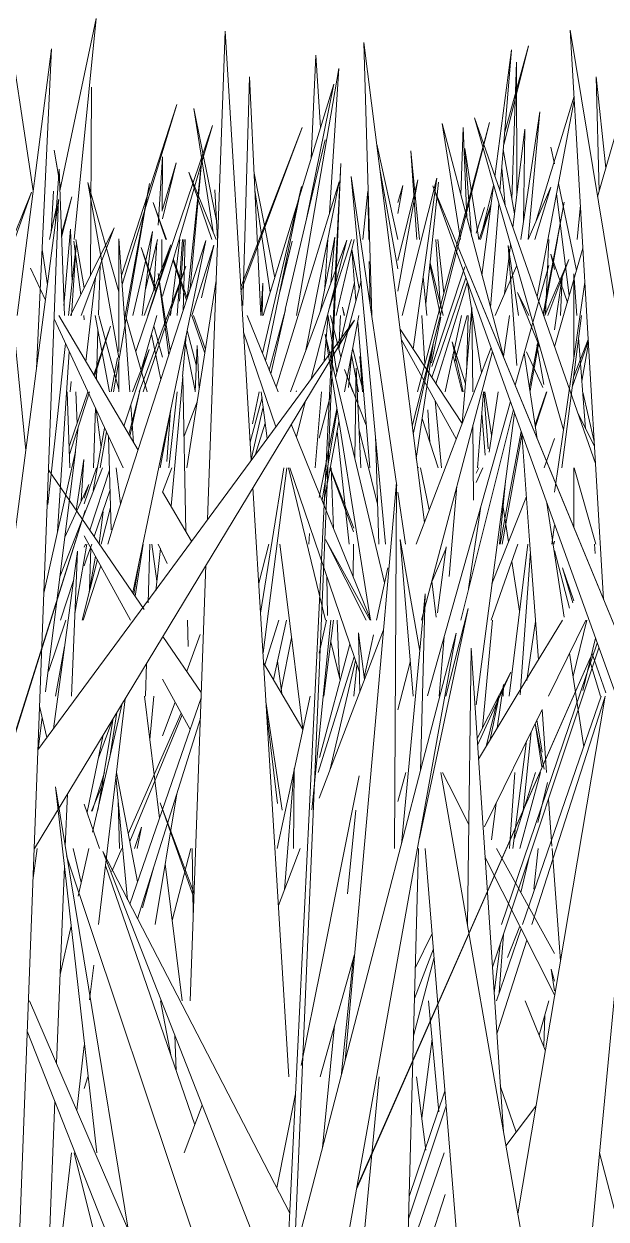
# Model space of a CAD drawing. Header units: millimetres. Extents: x -10020 to 20888, y -4665 to 12339.
# Drawn here: x 1482.67 to 1503.78, y 3072.4 to 3115.72 of the extents above; entities that cross this region are included whole.
import ezdxf

# ---------------------------------------------------------------- set-up
doc = ezdxf.new("R2010")
doc.units = ezdxf.units.MM
doc.layers.add('G-IMPT', color=8, linetype='Continuous', lineweight=9)

# ---------------------------------------------------------------- blocks, each defined once
blk = doc.blocks.new('Grass Array - 25_dwg-V18-West')
at = {"layer": 'G-IMPT'}
for p, q in [((1493.97, 3106.777), (1494.159, 3110.659)), ((1494.041, 3107.901), (1494.159, 3110.659)), ((1501.496, 3105.197), (1502.257, 3109.254)), ((1501.514, 3105.148), (1502.257, 3109.254)), ((1491.946, 3105.994), (1492.402, 3107.84)), ((1491.954, 3106.031), (1492.402, 3107.84)), ((1501, 3102.551), (1501.302, 3104.161)), ((1501.02, 3102.42), (1501.325, 3104.109)), ((1484.349, 3102.383), (1484.386, 3102.758)), ((1484.35, 3102.383), (1484.386, 3102.758))]:
    blk.add_line(p, q, dxfattribs=at)
blk = doc.blocks.new('Grass Array - 25_dwg-V19-West')
at = {"layer": 'G-IMPT'}
for p, q in [((1489.33, 3097.754), (1489.968, 3115.453)), ((1490.701, 3103.416), (1489.968, 3115.453)), ((1502.477, 3115.485), (1505.088, 3099.624)), ((1502.477, 3115.485), (1503.181, 3103.455)), ((1482.431, 3105.142), (1483.676, 3114.807)), ((1483.128, 3103.223), (1483.676, 3114.807)), ((1495.002, 3115.046), (1497.191, 3097.643)), ((1495.002, 3115.046), (1495.292, 3105.142)), ((1495.292, 3105.142), (1495.002, 3115.046)), ((1500.347, 3114.772), (1499.746, 3110.189)), ((1500.347, 3114.772), (1499.93, 3109.664)), ((1503.471, 3109.448), (1504.932, 3114.546)), ((1492.55, 3105.142), (1494.093, 3114.101)), ((1493.757, 3108.853), (1494.093, 3114.101)), ((1500.689, 3107.901), (1501.381, 3112.525)), ((1500.949, 3107.901), (1501.381, 3112.525)), ((1496.752, 3101.13), (1499.556, 3112.144)), ((1496.941, 3102.383), (1499.556, 3112.144)), ((1500.054, 3103.659), (1497.83, 3112.109)), ((1498.5, 3107.901), (1497.83, 3112.109)), ((1502.232, 3100.997), (1499.002, 3112.309)), ((1503.395, 3099.781), (1499.002, 3112.309)), ((1486.731, 3103.838), (1489.511, 3112.037)), ((1487.703, 3105.846), (1489.511, 3112.037)), ((1490.543, 3106.011), (1492.76, 3111.966)), ((1490.543, 3106.169), (1492.76, 3111.966)), ((1492.149, 3105.36), (1493.597, 3111.512)), ((1498.657, 3111.201), (1498.905, 3108.026)), ((1498.657, 3111.201), (1499.171, 3107.901)), ((1499.171, 3107.901), (1498.657, 3111.201)), ((1488.587, 3105.753), (1489.141, 3110.942)), ((1488.706, 3106.123), (1489.141, 3110.942)), ((1496.915, 3107.901), (1496.706, 3111.113)), ((1497.016, 3107.901), (1496.706, 3111.113)), ((1483.946, 3110.455), (1483.803, 3108.384)), ((1483.946, 3110.455), (1484.14, 3105.142)), ((1488.655, 3110.346), (1489.488, 3107.901)), ((1488.655, 3110.346), (1489.647, 3107.901)), ((1491.53, 3048.921), (1494.159, 3110.659)), ((1493.607, 3099.29), (1494.159, 3110.659)), ((1486.118, 3106.003), (1484.994, 3109.971)), ((1486.119, 3103.614), (1484.994, 3109.971)), ((1485.917, 3102.383), (1487.23, 3109.934)), ((1486.35, 3105.142), (1487.23, 3109.934)), ((1491.82, 3102.549), (1494.106, 3109.991)), ((1492.899, 3103.894), (1494.106, 3109.991)), ((1496.19, 3098.979), (1494.538, 3110.185)), ((1495.787, 3096.865), (1494.538, 3110.185)), ((1496.224, 3106.029), (1496.958, 3110.061)), ((1496.224, 3107.14), (1496.958, 3110.061)), ((1496.391, 3105.142), (1497.643, 3110.12)), ((1496.785, 3103.925), (1497.643, 3110.12)), ((1497.24, 3105.582), (1497.709, 3109.979)), ((1476.785, 3094.439), (1482.954, 3109.615)), ((1478.938, 3098.448), (1482.954, 3109.615)), ((1489.6, 3109.699), (1489.696, 3107.91)), ((1491.318, 3103.785), (1492.734, 3109.82)), ((1491.433, 3103.501), (1492.734, 3109.82)), ((1497.502, 3109.842), (1506.996, 3083.426)), ((1497.502, 3109.842), (1501.956, 3099.047)), ((1506.839, 3087.21), (1497.502, 3109.842)), ((1499.702, 3109.858), (1499.277, 3106.613)), ((1475.968, 3048.485), (1483.93, 3109.353)), ((1483.515, 3098.292), (1483.93, 3109.353)), ((1499.615, 3109.195), (1499.172, 3107.901)), ((1499.172, 3107.901), (1499.615, 3109.195)), ((1499.603, 3109.104), (1499.23, 3107.901)), ((1499.892, 3109.194), (1499.585, 3105.44)), ((1501.496, 3105.197), (1502.257, 3109.254)), ((1501.514, 3105.148), (1502.257, 3109.254)), ((1484.365, 3105.142), (1485.943, 3108.319)), ((1484.752, 3105.142), (1485.943, 3108.319)), ((1485.879, 3097.382), (1489.272, 3107.871)), ((1486.118, 3103.844), (1486.117, 3107.92)), ((1486.516, 3102.383), (1486.117, 3107.92)), ((1486.617, 3095.105), (1489.272, 3107.871)), ((1491.946, 3105.994), (1492.402, 3107.84)), ((1491.954, 3106.031), (1492.402, 3107.84)), ((1492.338, 3102.383), (1494.378, 3107.873)), ((1493.091, 3102.861), (1494.378, 3107.873)), ((1493.41, 3105.269), (1493.942, 3107.981)), ((1493.584, 3106.156), (1493.696, 3107.901)), ((1493.739, 3105.387), (1494.549, 3107.901)), ((1493.8, 3106.32), (1493.942, 3107.981)), ((1493.997, 3105.142), (1494.645, 3107.901)), ((1484.572, 3107.711), (1484.29, 3105.142)), ((1484.29, 3105.142), (1484.572, 3107.711)), ((1484.572, 3107.711), (1484.405, 3105.142)), ((1494.709, 3105.69), (1494.556, 3107.525)), ((1494.823, 3106.121), (1494.559, 3107.534)), ((1500.609, 3105.142), (1500.225, 3107.682)), ((1500.543, 3103.337), (1500.225, 3107.682)), ((1502.374, 3105.622), (1501.776, 3107.365)), ((1501.904, 3106.81), (1501.776, 3107.365)), ((1501.912, 3104.011), (1502.939, 3107.591)), ((1482.74, 3100.256), (1482.063, 3107.138)), ((1482.916, 3106.867), (1483.453, 3105.707)), ((1483.453, 3105.707), (1482.916, 3106.867)), ((1485.376, 3105.172), (1485.434, 3106.96)), ((1486.855, 3102.383), (1488.538, 3106.931)), ((1486.999, 3102.383), (1488.538, 3106.931)), ((1501.703, 3106.958), (1500.48, 3102.622)), ((1501.559, 3105.142), (1502.424, 3107.176)), ((1501.667, 3105.142), (1502.424, 3107.176)), ((1484.916, 3103.478), (1485.266, 3106.513)), ((1487.924, 3103.704), (1487.538, 3106.67)), ((1487.979, 3103.875), (1487.538, 3106.67)), ((1497.283, 3105.142), (1497.147, 3106.544)), ((1498.697, 3106.517), (1497.458, 3102.901)), ((1497.458, 3102.901), (1498.697, 3106.517)), ((1501.904, 3104.622), (1502.185, 3106.556)), ((1502.128, 3105.142), (1502.185, 3106.556)), ((1502.607, 3103.576), (1502.603, 3106.659)), ((1502.72, 3105.142), (1502.603, 3106.659)), ((1488.581, 3099.624), (1489.642, 3106.42)), ((1493.969, 3102.905), (1494.894, 3106.387)), ((1498.747, 3106.343), (1497.609, 3102.671)), ((1499.266, 3103.085), (1498.738, 3106.403)), ((1501.904, 3098.747), (1503.011, 3106.357)), ((1500.981, 3105.142), (1500.561, 3105.98)), ((1501.384, 3103.965), (1500.561, 3105.98)), ((1483.934, 3105.142), (1486.812, 3100.266)), ((1485.262, 3105.142), (1485.774, 3102.383)), ((1485.774, 3102.383), (1485.262, 3105.142)), ((1485.385, 3105.142), (1486.119, 3102.46)), ((1487.144, 3102.383), (1486.362, 3105.142)), ((1486.935, 3103.216), (1487.497, 3105.142)), ((1490.767, 3105.142), (1491.887, 3102.383)), ((1492.151, 3105.36), (1491.569, 3103.166)), ((1492.151, 3105.36), (1491.621, 3103.037)), ((1493.561, 3103.498), (1493.7, 3105.142)), ((1494.165, 3103.642), (1493.791, 3105.142)), ((1494.3, 3102.383), (1494.82, 3105.142)), ((1497.208, 3103.381), (1497.094, 3105.142)), ((1498.563, 3101.241), (1498.917, 3105.435)), ((1498.943, 3102.383), (1498.917, 3105.435)), ((1500.054, 3103.657), (1500.276, 3105.142)), ((1502.173, 3099.624), (1502.884, 3105.142)), ((1483.052, 3085.829), (1494.652, 3104.98)), ((1483.768, 3105.028), (1486.269, 3099.624)), ((1486.269, 3099.624), (1483.768, 3105.028)), ((1485.203, 3102.993), (1485.812, 3104.766)), ((1485.23, 3102.946), (1485.812, 3104.766)), ((1487.428, 3095.172), (1494.652, 3104.98)), ((1494.012, 3103.067), (1493.699, 3105.122)), ((1495.213, 3099.624), (1494.774, 3104.901)), ((1485.301, 3102.826), (1485.359, 3104.62)), ((1488.418, 3102.932), (1488.551, 3104.406)), ((1490.632, 3104.543), (1491.802, 3101.111)), ((1495.22, 3094.172), (1493.593, 3104.473)), ((1495.75, 3095.462), (1493.593, 3104.473)), ((1496.31, 3104.647), (1498.558, 3101.227)), ((1496.355, 3104.286), (1498.347, 3100.674)), ((1503.133, 3104.272), (1502.597, 3102.913)), ((1502.597, 3102.913), (1503.133, 3104.272)), ((1503.036, 3101.043), (1502.781, 3104.344)), ((1484.18, 3104.137), (1483.539, 3098.292)), ((1483.539, 3098.292), (1484.18, 3104.137)), ((1484.32, 3103.834), (1483.897, 3097.321)), ((1487.211, 3103.92), (1486.299, 3101.135)), ((1487.211, 3103.92), (1486.609, 3102.383)), ((1488.877, 3102.383), (1488.949, 3104.055)), ((1489.026, 3102.474), (1488.949, 3104.055)), ((1497.499, 3104.063), (1496.789, 3100.841)), ((1496.894, 3096.865), (1499.608, 3103.982)), ((1497.511, 3104.111), (1496.899, 3099.964)), ((1497.084, 3094.106), (1499.66, 3103.838)), ((1498.684, 3102.669), (1498.197, 3104.197)), ((1498.598, 3102.383), (1498.197, 3104.197)), ((1501, 3102.551), (1501.303, 3104.165)), ((1501.02, 3102.42), (1501.325, 3104.109)), ((1503.135, 3104.233), (1502.55, 3102.55)), ((1502.903, 3102.768), (1503.14, 3104.145)), ((1485.843, 3102.383), (1486.068, 3103.612)), ((1486.119, 3102.383), (1486.119, 3103.543)), ((1490.701, 3103.416), (1490.915, 3099.906)), ((1494.947, 3102.383), (1494.851, 3103.658)), ((1501.282, 3100.678), (1500.812, 3103.797)), ((1503.683, 3094.859), (1503.181, 3103.455)), ((1494.594, 3102.383), (1494.297, 3103.194)), ((1495.084, 3101.167), (1494.297, 3103.194)), ((1494.667, 3099.988), (1494.715, 3103.234)), ((1494.889, 3099.624), (1494.715, 3103.234)), ((1484.349, 3102.383), (1484.386, 3102.758)), ((1484.35, 3102.383), (1484.386, 3102.758)), ((1488.01, 3098.236), (1488.438, 3102.932)), ((1488.547, 3097.326), (1488.438, 3102.932)), ((1484.241, 3102.383), (1484.342, 3099.624)), ((1484.313, 3100.404), (1484.993, 3102.383)), ((1484.324, 3100.112), (1485.05, 3102.383)), ((1486.477, 3100.833), (1486.878, 3102.428)), ((1486.513, 3100.772), (1486.878, 3102.428)), ((1487.931, 3099.624), (1488.226, 3102.383)), ((1491.306, 3102.174), (1490.876, 3100.552)), ((1490.964, 3101.224), (1491.203, 3102.383)), ((1491.488, 3100.684), (1491.28, 3102.383)), ((1492.547, 3102.383), (1492.553, 3102.421)), ((1492.548, 3102.383), (1492.553, 3102.421)), ((1493.232, 3099.624), (1493.466, 3102.383)), ((1493.383, 3100.702), (1493.83, 3102.383)), ((1499.336, 3102.383), (1499.111, 3099.624)), ((1499.345, 3102.383), (1499.507, 3100.311)), ((1499.628, 3100.811), (1499.378, 3102.383)), ((1499.535, 3100.191), (1499.863, 3102.383)), ((1501.206, 3101.182), (1501.62, 3102.383)), ((1501.215, 3101.126), (1501.629, 3102.383)), ((1503.349, 3100.58), (1502.934, 3102.369)), ((1485.198, 3099.624), (1485.268, 3101.787)), ((1486.648, 3100.543), (1486.55, 3101.903)), ((1487.619, 3099.624), (1487.995, 3101.732)), ((1488.48, 3100.776), (1488.955, 3102.019)), ((1491.347, 3101.835), (1490.913, 3099.932)), ((1492.55, 3100.751), (1492.887, 3102.067)), ((1494.022, 3101.761), (1493.383, 3098.547)), ((1493.383, 3098.547), (1494.022, 3101.761)), ((1494.027, 3101.725), (1493.484, 3098.45)), ((1500.312, 3102.024), (1497.306, 3091.364)), ((1497.392, 3100.546), (1497.316, 3101.726)), ((1497.816, 3099.624), (1497.58, 3102.065)), ((1498.508, 3094.106), (1500.416, 3101.735)), ((1491.074, 3100.122), (1491.419, 3101.247)), ((1493.535, 3098.324), (1494.095, 3101.296)), ((1497.112, 3101.41), (1497.691, 3099.624)), ((1499.064, 3091.04), (1500.457, 3101.621)), ((1499.271, 3101.593), (1499.396, 3100.087)), ((1503.359, 3100.398), (1502.76, 3101.594)), ((1484.472, 3099.624), (1484.644, 3101.112)), ((1485.185, 3098.804), (1485.601, 3101.067)), ((1485.437, 3099.624), (1485.664, 3100.931)), ((1492.365, 3101.205), (1493.103, 3099.388)), ((1494.462, 3096.865), (1494.027, 3100.938)), ((1495.492, 3098.31), (1494.823, 3100.999)), ((1498.976, 3098.448), (1498.953, 3101.168)), ((1500.013, 3096.865), (1500.728, 3100.809)), ((1500.241, 3098.504), (1500.699, 3100.947)), ((1500.994, 3097.165), (1500.722, 3100.882)), ((1485.834, 3097.382), (1485.745, 3100.757)), ((1495.535, 3096.865), (1495.42, 3100.78)), ((1495.535, 3096.865), (1495.42, 3100.78)), ((1501.904, 3100.692), (1501.533, 3099.624)), ((1483.395, 3095.088), (1484.549, 3100.216)), ((1483.457, 3091.508), (1484.549, 3100.216)), ((1487.036, 3094.495), (1483.562, 3099.555)), ((1485.528, 3099.624), (1483.979, 3095.673)), ((1484.574, 3098.082), (1484.844, 3099.932)), ((1484.753, 3098.43), (1484.844, 3099.932)), ((1484.862, 3098.326), (1485.303, 3099.624)), ((1485.777, 3099.541), (1485.065, 3097.366)), ((1486.181, 3098.315), (1486.018, 3099.624)), ((1487.703, 3098.745), (1488.039, 3099.624)), ((1491.253, 3094.358), (1492.102, 3099.624)), ((1491.351, 3092.915), (1492.199, 3099.624)), ((1493.609, 3094.106), (1492.27, 3099.624)), ((1492.309, 3099.624), (1494.835, 3092.216)), ((1494.627, 3097.301), (1493.769, 3099.624)), ((1494.629, 3097.433), (1493.776, 3099.624)), ((1493.898, 3097.429), (1493.812, 3099.624)), ((1497.056, 3099.624), (1497.366, 3098.102)), ((1499.308, 3099.624), (1499.064, 3099.098)), ((1499.163, 3099.624), (1499.064, 3099.428)), ((1502.614, 3097.451), (1502.611, 3099.624)), ((1502.624, 3099.624), (1503.411, 3096.865)), ((1493.607, 3099.29), (1491.116, 3048)), ((1495.247, 3094.106), (1493.103, 3099.388)), ((1495.365, 3089.888), (1496.186, 3099.098)), ((1496.113, 3085.829), (1496.186, 3099.098)), ((1499.919, 3096.865), (1500.131, 3099.145)), ((1484.16, 3097.113), (1485.022, 3099.026)), ((1484.862, 3098.522), (1485.022, 3099.026)), ((1485.223, 3097.136), (1485.796, 3098.828)), ((1487.703, 3098.756), (1488.755, 3096.973)), ((1490.976, 3098.911), (1492.277, 3077.552)), ((1496.224, 3098.748), (1496.501, 3096.865)), ((1498.094, 3095.693), (1498.37, 3098.965)), ((1506.839, 3087.21), (1501.956, 3099.047)), ((1483.515, 3098.292), (1481.627, 3048)), ((1498.796, 3095.258), (1499.241, 3098.226)), ((1500.89, 3098.587), (1499.64, 3095.419)), ((1499.64, 3095.419), (1500.89, 3098.587)), ((1500.241, 3098.504), (1499.933, 3096.865)), ((1500.043, 3098.201), (1500.243, 3096.946)), ((1502.258, 3094.215), (1501.635, 3098.342)), ((1469.196, 3048), (1484.893, 3098.076)), ((1482.141, 3089.343), (1484.893, 3098.076)), ((1485.399, 3096.88), (1485.548, 3098.025)), ((1485.478, 3096.865), (1485.813, 3098.194)), ((1485.879, 3097.382), (1485.712, 3096.865)), ((1501.817, 3096.865), (1501.904, 3097.544)), ((1486.534, 3094.106), (1484.862, 3097.163)), ((1493.029, 3097.241), (1492.997, 3096.865)), ((1495.075, 3094.106), (1493.605, 3097.029)), ((1495.221, 3094.106), (1493.605, 3097.029)), ((1496.319, 3097.03), (1497.025, 3092.976)), ((1496.319, 3097.03), (1496.779, 3091.347)), ((1500.994, 3097.165), (1501.323, 3092.668)), ((1501.904, 3096.969), (1501.886, 3096.865)), ((1483.745, 3090.17), (1484.611, 3096.606)), ((1484.397, 3091.347), (1484.611, 3096.606)), ((1484.519, 3094.348), (1484.957, 3096.865)), ((1484.901, 3096.865), (1484.862, 3096.748)), ((1484.96, 3096.359), (1485.132, 3096.865)), ((1485.105, 3096.719), (1485.057, 3095.214)), ((1486.704, 3094.978), (1487.001, 3096.865)), ((1487.176, 3094.737), (1487.236, 3096.865)), ((1487.31, 3096.865), (1487.492, 3095.514)), ((1487.456, 3095.172), (1487.62, 3096.706)), ((1487.546, 3096.865), (1487.871, 3096.162)), ((1487.703, 3096.526), (1487.546, 3096.865)), ((1491.187, 3095.442), (1491.552, 3096.865)), ((1492.213, 3094.771), (1491.957, 3096.865)), ((1494.604, 3095.691), (1494.621, 3096.865)), ((1497.461, 3095.496), (1497.978, 3096.714)), ((1497.671, 3094.376), (1497.985, 3096.764)), ((1500.574, 3096.865), (1499.615, 3094.106)), ((1500.265, 3091.347), (1500.939, 3096.865)), ((1500.669, 3091.397), (1501.036, 3096.593)), ((1502.454, 3094.54), (1501.904, 3096.628)), ((1503.386, 3096.517), (1503.359, 3096.865)), ((1484.784, 3094.106), (1485.336, 3096.298)), ((1485.457, 3096.076), (1484.819, 3094.106)), ((1484.96, 3096.359), (1484.862, 3096.07)), ((1485.043, 3095.135), (1485.268, 3096.421)), ((1486.658, 3095.045), (1486.877, 3096.351)), ((1488.701, 3080.311), (1489.27, 3096.095)), ((1500.356, 3096.236), (1500.642, 3094.434)), ((1493.678, 3094.271), (1493.65, 3095.691)), ((1495.458, 3094.106), (1495.868, 3096.007)), ((1502.613, 3094.803), (1502.198, 3096.003)), ((1502.572, 3094.736), (1502.198, 3096.003)), ((1487.428, 3095.172), (1483.181, 3089.405)), ((1484.469, 3095.545), (1483.997, 3094.106)), ((1497.458, 3095.518), (1497.621, 3094.219)), ((1492.213, 3094.771), (1492.779, 3090.153)), ((1496.359, 3085.991), (1497.224, 3095.058)), ((1497.052, 3088.657), (1497.224, 3095.058)), ((1497.012, 3086.208), (1498.78, 3094.526)), ((1497.968, 3091.347), (1498.78, 3094.526)), ((1484.198, 3094.106), (1483.568, 3092.243)), ((1488.628, 3093.149), (1488.609, 3094.106)), ((1491.406, 3092.48), (1491.909, 3094.106)), ((1491.716, 3091.956), (1492.193, 3094.106)), ((1493.109, 3087.227), (1493.803, 3094.106)), ((1493.383, 3092.909), (1493.642, 3094.106)), ((1493.552, 3091.347), (1493.9, 3094.106)), ((1494.111, 3092.037), (1494.029, 3094.106)), ((1499.299, 3090.205), (1499.662, 3094.106)), ((1501.222, 3094.052), (1500.911, 3091.917)), ((1501.054, 3092.223), (1502.192, 3094.106)), ((1501.689, 3091.347), (1503.041, 3094.106)), ((1502.582, 3092.069), (1503.076, 3094.106)), ((1489.104, 3091.483), (1487.708, 3093.516)), ((1489.067, 3093.579), (1488.575, 3092.253)), ((1492.001, 3091.583), (1492.374, 3093.462)), ((1492.436, 3070.901), (1498.345, 3093.632)), ((1495.71, 3093.76), (1493.383, 3087.658)), ((1495.021, 3091.952), (1494.8, 3093.644)), ((1494.852, 3091.509), (1494.8, 3093.644)), ((1495.011, 3092.028), (1495.343, 3093.572)), ((1496.851, 3085.308), (1498.345, 3093.632)), ((1497.726, 3091.347), (1497.908, 3093.5)), ((1503.394, 3093.45), (1502.931, 3091.557)), ((1484.145, 3093.144), (1483.815, 3091.347)), ((1494.489, 3093.232), (1493.387, 3089.123)), ((1494.138, 3091.924), (1493.8, 3093.317)), ((1498.776, 3084.942), (1498.882, 3093.094)), ((1500.056, 3075.562), (1498.882, 3093.094)), ((1503.52, 3093.097), (1499.657, 3081.522)), ((1499.988, 3083.07), (1503.457, 3093.274)), ((1491.863, 3092.62), (1492.019, 3091.441)), ((1493.342, 3088.588), (1494.646, 3092.77)), ((1493.781, 3088.701), (1494.689, 3092.643)), ((1494.727, 3073.478), (1503.219, 3092.752)), ((1496.224, 3090.856), (1496.679, 3092.577)), ((1499.707, 3084.798), (1503.219, 3092.752)), ((1502.968, 3089.511), (1502.455, 3092.911)), ((1503.574, 3091.347), (1503.194, 3092.632)), ((1503.764, 3091.476), (1503.264, 3092.921)), ((1487.081, 3091.347), (1487.115, 3092.536)), ((1491.363, 3092.553), (1492.785, 3090.143)), ((1494.63, 3091.347), (1494.747, 3092.474)), ((1499.101, 3089.815), (1500.32, 3092.217)), ((1499.117, 3089.576), (1500.32, 3092.217)), ((1501.054, 3092.223), (1499.151, 3089.072)), ((1488.701, 3090.144), (1487.703, 3091.969)), ((1499.825, 3090.189), (1500.064, 3091.768)), ((1500.045, 3091.347), (1500.064, 3091.768)), ((1487.591, 3086.929), (1487.044, 3091.347)), ((1487.239, 3089.776), (1487.382, 3091.347)), ((1489.097, 3091.292), (1488.387, 3089.236)), ((1492.129, 3087.109), (1493.046, 3091.347)), ((1499.427, 3089.528), (1499.884, 3091.347)), ((1499.578, 3089.779), (1499.902, 3091.347)), ((1503.742, 3091.347), (1500.573, 3072.592)), ((1501.09, 3083.07), (1503.735, 3091.3)), ((1502.807, 3089.043), (1503.6, 3091.347)), ((1483.51, 3089.851), (1483.241, 3090.991)), ((1485.165, 3086.416), (1486.235, 3091.083)), ((1485.378, 3083.07), (1486.34, 3091.258)), ((1488.159, 3091.135), (1487.703, 3089.907)), ((1492.033, 3087.216), (1491.448, 3091.162)), ((1499.368, 3086.611), (1501.455, 3090.869)), ((1501.455, 3090.869), (1501.621, 3088.588)), ((1483.196, 3089.425), (1483.34, 3090.572)), ((1485.905, 3090.538), (1485.35, 3087.221)), ((1485.372, 3089.113), (1485.91, 3090.547)), ((1485.773, 3089.068), (1486.04, 3090.761)), ((1488.376, 3090.738), (1486.458, 3086.366)), ((1488.409, 3090.678), (1486.514, 3086.08)), ((1489.07, 3090.538), (1486.792, 3083.282)), ((1491.862, 3087.464), (1491.476, 3090.693)), ((1501.27, 3090.491), (1501.456, 3089.317)), ((1501.057, 3090.057), (1500.773, 3087.192)), ((1501.453, 3088.79), (1501.204, 3090.356)), ((1501.529, 3088.699), (1501.205, 3090.36)), ((1484.962, 3087.143), (1485.544, 3089.944)), ((1495.365, 3089.888), (1494.318, 3078.14)), ((1500.393, 3085.829), (1500.896, 3089.73)), ((1486.517, 3083.815), (1488.387, 3089.236)), ((1492.116, 3084.335), (1492.47, 3088.727)), ((1492.443, 3085.829), (1492.47, 3088.727)), ((1502.807, 3089.043), (1500.753, 3083.07)), ((1485.121, 3087.181), (1485.6, 3088.312)), ((1485.149, 3087.181), (1485.594, 3088.588)), ((1486.01, 3088.449), (1486.434, 3083.974)), ((1486.434, 3083.974), (1486.01, 3088.449)), ((1486.03, 3088.588), (1486.795, 3084.621)), ((1493.433, 3081.494), (1494.828, 3088.465)), ((1496.523, 3088.588), (1496.224, 3087.527)), ((1497.789, 3088.588), (1500.67, 3072.034)), ((1498.076, 3088.139), (1497.851, 3088.588)), ((1500.47, 3088.588), (1500.275, 3085.829)), ((1500.453, 3086.197), (1501.222, 3088.588)), ((1501.398, 3088.588), (1500.657, 3085.829)), ((1501.068, 3048.487), (1504.844, 3088.588)), ((1485.01, 3080.807), (1483.82, 3088.063)), ((1485.313, 3074.793), (1483.82, 3088.063)), ((1484.175, 3085.903), (1484.252, 3087.811)), ((1487.436, 3083.07), (1488.212, 3087.804)), ((1498.076, 3088.139), (1498.799, 3086.704)), ((1501.298, 3086.771), (1501.649, 3088.217)), ((1485.213, 3086.416), (1484.862, 3087.432)), ((1486.095, 3087.549), (1486.141, 3085.829)), ((1488.841, 3084.195), (1487.61, 3087.485)), ((1488.836, 3084.05), (1487.61, 3087.485)), ((1499.628, 3086.141), (1499.791, 3087.474)), ((1501.692, 3087.62), (1501.817, 3085.913)), ((1492.129, 3087.109), (1491.853, 3085.829)), ((1494.406, 3084.185), (1494.705, 3087.219)), ((1486.68, 3085.829), (1486.936, 3086.599)), ((1486.774, 3085.829), (1486.936, 3086.599)), ((1485.213, 3086.416), (1485.415, 3085.829)), ((1483.16, 3085.829), (1483.003, 3084.665)), ((1484.748, 3084.596), (1484.458, 3085.829)), ((1484.635, 3084.098), (1485.031, 3085.829)), ((1488.949, 3079.112), (1485.529, 3085.724)), ((1490.899, 3072.034), (1485.529, 3085.724)), ((1486.223, 3085.829), (1485.857, 3084.996)), ((1488.051, 3083.222), (1488.72, 3085.829)), ((1488.77, 3085.829), (1488.815, 3083.482)), ((1492.686, 3085.829), (1491.899, 3083.764)), ((1496.976, 3085.829), (1496.013, 3049.962)), ((1499.064, 3063.085), (1497.225, 3085.829)), ((1501.904, 3082.027), (1499.801, 3085.829)), ((1501.164, 3084.353), (1501.317, 3085.829)), ((1501.823, 3085.829), (1502.121, 3081.753)), ((1484.221, 3085.558), (1490.409, 3067.078)), ((1485.629, 3085.209), (1488.868, 3075.816)), ((1488.411, 3080.311), (1487.797, 3085.272)), ((1496.851, 3085.308), (1491.992, 3058.239)), ((1499.388, 3085.532), (1501.904, 3080.53)), ((1500.683, 3084.234), (1501.004, 3085.558)), ((1483.854, 3078.044), (1484.145, 3085.178)), ((1486.977, 3083.674), (1487.383, 3085.164)), ((1499.707, 3084.798), (1494.741, 3073.552)), ((1498.776, 3084.942), (1498.751, 3083.07)), ((1484.388, 3083.021), (1483.985, 3081.264)), ((1496.859, 3081.49), (1497.474, 3082.745)), ((1500.702, 3082.921), (1499.804, 3080.311)), ((1500.055, 3082.716), (1499.906, 3080.609)), ((1500.657, 3083.01), (1500.209, 3081.883)), ((1496.83, 3080.394), (1497.519, 3082.188)), ((1499.719, 3080.597), (1499.952, 3082.406)), ((1499.818, 3079.113), (1500.909, 3082.508)), ((1494.661, 3081.984), (1493.411, 3077.552)), ((1494.169, 3077.567), (1494.611, 3081.807)), ((1496.793, 3079.034), (1497.545, 3081.874)), ((1485.057, 3080.344), (1485.205, 3081.598)), ((1493.433, 3081.494), (1492.727, 3077.965)), ((1501.904, 3081.022), (1501.791, 3081.453)), ((1501.904, 3080.664), (1501.791, 3081.453)), ((1485.01, 3080.807), (1486.449, 3072.034)), ((1489.48, 3065.012), (1482.875, 3080.311)), ((1487.625, 3080.311), (1488.014, 3078.292)), ((1497.718, 3076.279), (1497.34, 3080.311)), ((1501.575, 3078.52), (1500.847, 3080.311)), ((1501.356, 3079.059), (1501.703, 3080.311)), ((1501.517, 3078.662), (1501.557, 3079.784)), ((1482.798, 3079.203), (1489.971, 3060.998)), ((1493.498, 3074.988), (1493.935, 3079.41)), ((1488.196, 3077.765), (1488.14, 3079.068)), ((1488.949, 3079.112), (1492.311, 3072.612)), ((1497.094, 3076.068), (1497.47, 3078.925)), ((1484.587, 3076.346), (1484.862, 3078.689)), ((1484.994, 3077.552), (1484.862, 3077.134)), ((1494.238, 3063.757), (1495.554, 3077.552)), ((1496.9, 3077.552), (1497.246, 3074.897)), ((1496.637, 3073.211), (1497.936, 3077.033)), ((1499.944, 3077.228), (1500.517, 3075.547)), ((1482.727, 3050.434), (1483.798, 3076.666)), ((1492.521, 3076.933), (1491.839, 3073.524)), ((1489.138, 3076.524), (1488.478, 3074.793)), ((1497.98, 3076.497), (1496.616, 3072.411)), ((1500.144, 3075.055), (1501.232, 3076.491)), ((1483.431, 3066.516), (1484.404, 3074.793)), ((1485.877, 3069.275), (1484.501, 3074.793)), ((1497.906, 3074.793), (1496.957, 3072.034)), ((1504.723, 3070.323), (1503.545, 3074.793)), ((1496.656, 3069.275), (1497.947, 3073.291))]:
    blk.add_line(p, q, dxfattribs=at)
blk = doc.blocks.new('Grass Array - Grass Array-439229-West')
for name in ['Grass Array - 25_dwg-V19-West', 'Grass Array - 25_dwg-V18-West']:
    blk.add_blockref(name, (0, 0))
blk = doc.blocks.new('Grass Array - Grass Array-V20-West')
blk.add_blockref('Grass Array - 25_dwg-V18-West', (0, 0))
blk.add_blockref('Grass Array - 25_dwg-V18-West', (0, 0))
blk = doc.blocks.new('Grass Array - 25_dwg-V26-West')
at = {"layer": 'G-IMPT'}
for p, q in [((1493.97, 3106.777), (1494.159, 3110.659)), ((1494.041, 3107.901), (1494.159, 3110.659)), ((1501.604, 3105.647), (1502.012, 3107.901)), ((1501.611, 3105.811), (1502.003, 3107.901))]:
    blk.add_line(p, q, dxfattribs=at)
blk = doc.blocks.new('Grass Array - 25_dwg-V27-West')
at = {"layer": 'G-IMPT'}
for p, q in [((1493.97, 3106.777), (1494.159, 3110.659)), ((1494.041, 3107.901), (1494.159, 3110.659)), ((1501.496, 3105.197), (1502.257, 3109.254)), ((1501.514, 3105.148), (1502.257, 3109.254)), ((1501, 3102.551), (1501.302, 3104.161)), ((1501.02, 3102.42), (1501.325, 3104.109))]:
    blk.add_line(p, q, dxfattribs=at)
blk = doc.blocks.new('Grass Array - Grass Array-440235-West')
for name in ['Grass Array - 25_dwg-V27-West', 'Grass Array - 25_dwg-V18-West', 'Grass Array - 25_dwg-V18-West', 'Grass Array - 25_dwg-V18-West', 'Grass Array - 25_dwg-V18-West', 'Grass Array - 25_dwg-V18-West', 'Grass Array - 25_dwg-V18-West', 'Grass Array - 25_dwg-V26-West', 'Grass Array - 25_dwg-V26-West', 'Grass Array - 25_dwg-V26-West']:
    blk.add_blockref(name, (0, 0))
blk = doc.blocks.new('Grass Array - 25_dwg-V23-West')
at = {"layer": 'G-IMPT'}
for p in [(1991.116, 3109.786), (1991.118, 3109.798)]:
    blk.add_line(p, (1990.891, 3111.137), dxfattribs=at)
blk = doc.blocks.new('Grass Array - 25_dwg-V41-West')
at = {"layer": 'G-IMPT'}
for p, q in [((1483.013, 3109.66), (1481.954, 3116.682)), ((1483.975, 3109.663), (1485.293, 3115.907)), ((1484.49, 3107.901), (1485.293, 3115.907)), ((1500.066, 3111.327), (1500.962, 3114.915)), ((1500.103, 3111.786), (1500.962, 3114.915)), ((1493.084, 3110.834), (1493.252, 3114.581)), ((1493.427, 3111.956), (1493.252, 3114.581)), ((1500.365, 3109.346), (1500.534, 3114.323)), ((1500.542, 3109.557), (1500.534, 3114.323)), ((1490.616, 3105.513), (1490.855, 3113.798)), ((1491.259, 3105.142), (1490.855, 3113.798)), ((1503.419, 3113.802), (1503.77, 3110.491)), ((1503.419, 3113.802), (1503.525, 3109.638)), ((1485.083, 3106.588), (1485.125, 3113.419)), ((1491.346, 3105.142), (1493.907, 3113.531)), ((1492.91, 3108.591), (1493.907, 3113.531)), ((1501.228, 3108.544), (1502.617, 3113.091)), ((1501.274, 3105.832), (1502.625, 3112.947)), ((1486.212, 3106.602), (1488.22, 3112.795)), ((1486.236, 3106.271), (1488.22, 3112.795)), ((1489.66, 3108.579), (1488.837, 3112.648)), ((1489.535, 3108.178), (1488.837, 3112.648)), ((1498.515, 3109.507), (1498.599, 3111.957)), ((1498.727, 3108.701), (1498.599, 3111.957)), ((1500.394, 3108.341), (1500.827, 3111.895)), ((1500.78, 3108.512), (1500.827, 3111.895)), ((1496.224, 3107.901), (1495.466, 3111.36)), ((1501.78, 3111.246), (1501.904, 3110.644)), ((1484.001, 3109.786), (1483.776, 3111.137)), ((1484.003, 3109.798), (1483.776, 3111.137)), ((1487.535, 3108.417), (1487.695, 3110.898)), ((1487.684, 3108.925), (1487.695, 3110.898)), ((1500.454, 3108.83), (1500.052, 3111.158)), ((1487.703, 3108.646), (1488.199, 3110.682)), ((1487.703, 3108.989), (1488.199, 3110.682)), ((1496.224, 3106.838), (1495.58, 3110.455)), ((1500.115, 3109.136), (1499.998, 3110.49)), ((1491.764, 3106.51), (1491.018, 3110.306)), ((1502.052, 3109.93), (1502.706, 3106.779)), ((1483.659, 3108.169), (1483.749, 3109.649)), ((1491.604, 3105.988), (1491.047, 3109.694)), ((1494.966, 3107.901), (1495.138, 3109.653)), ((1495.174, 3107.901), (1495.138, 3109.653)), ((1496.224, 3108.839), (1496.407, 3109.856)), ((1496.224, 3109.246), (1496.407, 3109.856)), ((1499.313, 3108.313), (1499.7, 3109.864)), ((1500.951, 3107.901), (1501.771, 3109.803)), ((1501.19, 3107.901), (1501.771, 3109.803)), ((1501.985, 3109.574), (1502.441, 3105.856)), ((1483.603, 3107.901), (1483.851, 3109.078)), ((1484.032, 3108.105), (1484.414, 3109.45)), ((1484.036, 3107.981), (1484.414, 3109.45)), ((1487.82, 3107.901), (1487.359, 3109.247)), ((1487.837, 3107.901), (1487.359, 3109.247)), ((1499.064, 3108.133), (1499.373, 3109.063)), ((1502.848, 3109.142), (1502.734, 3107.901)), ((1484.126, 3105.512), (1484.358, 3108.274)), ((1484.424, 3106.357), (1484.358, 3108.274)), ((1486.62, 3105.142), (1487.341, 3108.195)), ((1486.963, 3105.142), (1487.341, 3108.195)), ((1484.742, 3105.9), (1484.485, 3107.845)), ((1484.862, 3106.152), (1484.56, 3107.901)), ((1487.081, 3106.092), (1487.521, 3107.901)), ((1487.385, 3106.077), (1487.495, 3107.794)), ((1487.671, 3106.611), (1487.678, 3107.901)), ((1487.984, 3105.142), (1488.325, 3107.901)), ((1488.228, 3105.142), (1488.42, 3107.901)), ((1488.31, 3105.666), (1488.477, 3107.901)), ((1488.446, 3105.318), (1488.516, 3107.901)), ((1497.763, 3105.594), (1497.601, 3107.901)), ((1497.897, 3105.952), (1497.682, 3107.901)), ((1501.584, 3105.2), (1501.706, 3107.901)), ((1483.526, 3106.261), (1483.333, 3107.541)), ((1487.486, 3106.065), (1486.924, 3107.612)), ((1487.453, 3105.967), (1486.924, 3107.612)), ((1487.033, 3105.142), (1488, 3107.713)), ((1487.164, 3105.142), (1488, 3107.713)), ((1489.556, 3107.7), (1488.758, 3105.142)), ((1488.758, 3105.142), (1489.556, 3107.7)), ((1489.56, 3107.689), (1489.115, 3105.791)), ((1500.099, 3105.927), (1500.316, 3107.706)), ((1488.571, 3105.705), (1488.081, 3107.139)), ((1488.593, 3105.772), (1488.093, 3107.181)), ((1495.222, 3105.547), (1495.19, 3107.106)), ((1497.771, 3105.142), (1497.389, 3106.982)), ((1497.876, 3105.142), (1497.398, 3107.06)), ((1497.461, 3103.301), (1498.658, 3106.908)), ((1499.761, 3105.142), (1500.536, 3106.938)), ((1491.257, 3105.199), (1491.338, 3106.321)), ((1491.311, 3105.142), (1491.338, 3106.321)), ((1494.091, 3103.938), (1494.655, 3106.341)), ((1484.862, 3104.985), (1484.842, 3105.142)), ((1489.23, 3103.78), (1488.764, 3105.142)), ((1489.251, 3103.916), (1488.816, 3105.142)), ((1494.087, 3103.955), (1494.146, 3105.142)), ((1494.299, 3105.142), (1494.225, 3105.446)), ((1494.282, 3105.142), (1494.225, 3105.446)), ((1497.939, 3102.383), (1498.531, 3105.142)), ((1498.291, 3103.475), (1498.743, 3105.142)), ((1498.713, 3103.016), (1498.779, 3105.142)), ((1487.703, 3103.634), (1487.386, 3104.762)), ((1497.449, 3103.426), (1497.782, 3105.088)), ((1487.64, 3102.825), (1487.303, 3104.476)), ((1488.592, 3104.601), (1488.919, 3103.362)), ((1488.878, 3102.415), (1488.528, 3104.142)), ((1494.934, 3102.549), (1494.593, 3103.941)), ((1501.521, 3102.644), (1501.273, 3104.082)), ((1494.441, 3102.533), (1494.555, 3103.696)), ((1494.802, 3102.383), (1494.551, 3103.716)), ((1498.563, 3102.383), (1498.228, 3103.729)), ((1501.489, 3102.533), (1500.893, 3103.827)), ((1484.599, 3101.236), (1484.56, 3102.383)), ((1485.472, 3100.367), (1485.292, 3101.735)), ((1487.86, 3099.855), (1487.988, 3101.688)), ((1496.978, 3099.624), (1496.974, 3099.633)), ((1496.978, 3099.624), (1496.974, 3099.633))]:
    blk.add_line(p, q, dxfattribs=at)
blk = doc.blocks.new('Grass Array - Grass Array-440908-West')
for name, p in [('Grass Array - 25_dwg-V41-West', (0, 0)), ('Grass Array - 25_dwg-V23-West', (-507.115, 0)), ('Grass Array - 25_dwg-V23-West', (-507.115, 0)), ('Grass Array - 25_dwg-V23-West', (-507.115, 0))]:
    blk.add_blockref(name, p)

msp = doc.modelspace()

# ---------------------------------------------------------------- block references
for name in ['Grass Array - Grass Array-439229-West', 'Grass Array - Grass Array-440908-West', 'Grass Array - Grass Array-V20-West', 'Grass Array - Grass Array-440235-West']:
    msp.add_blockref(name, (0, 0))

doc.saveas('drawing.dxf')
